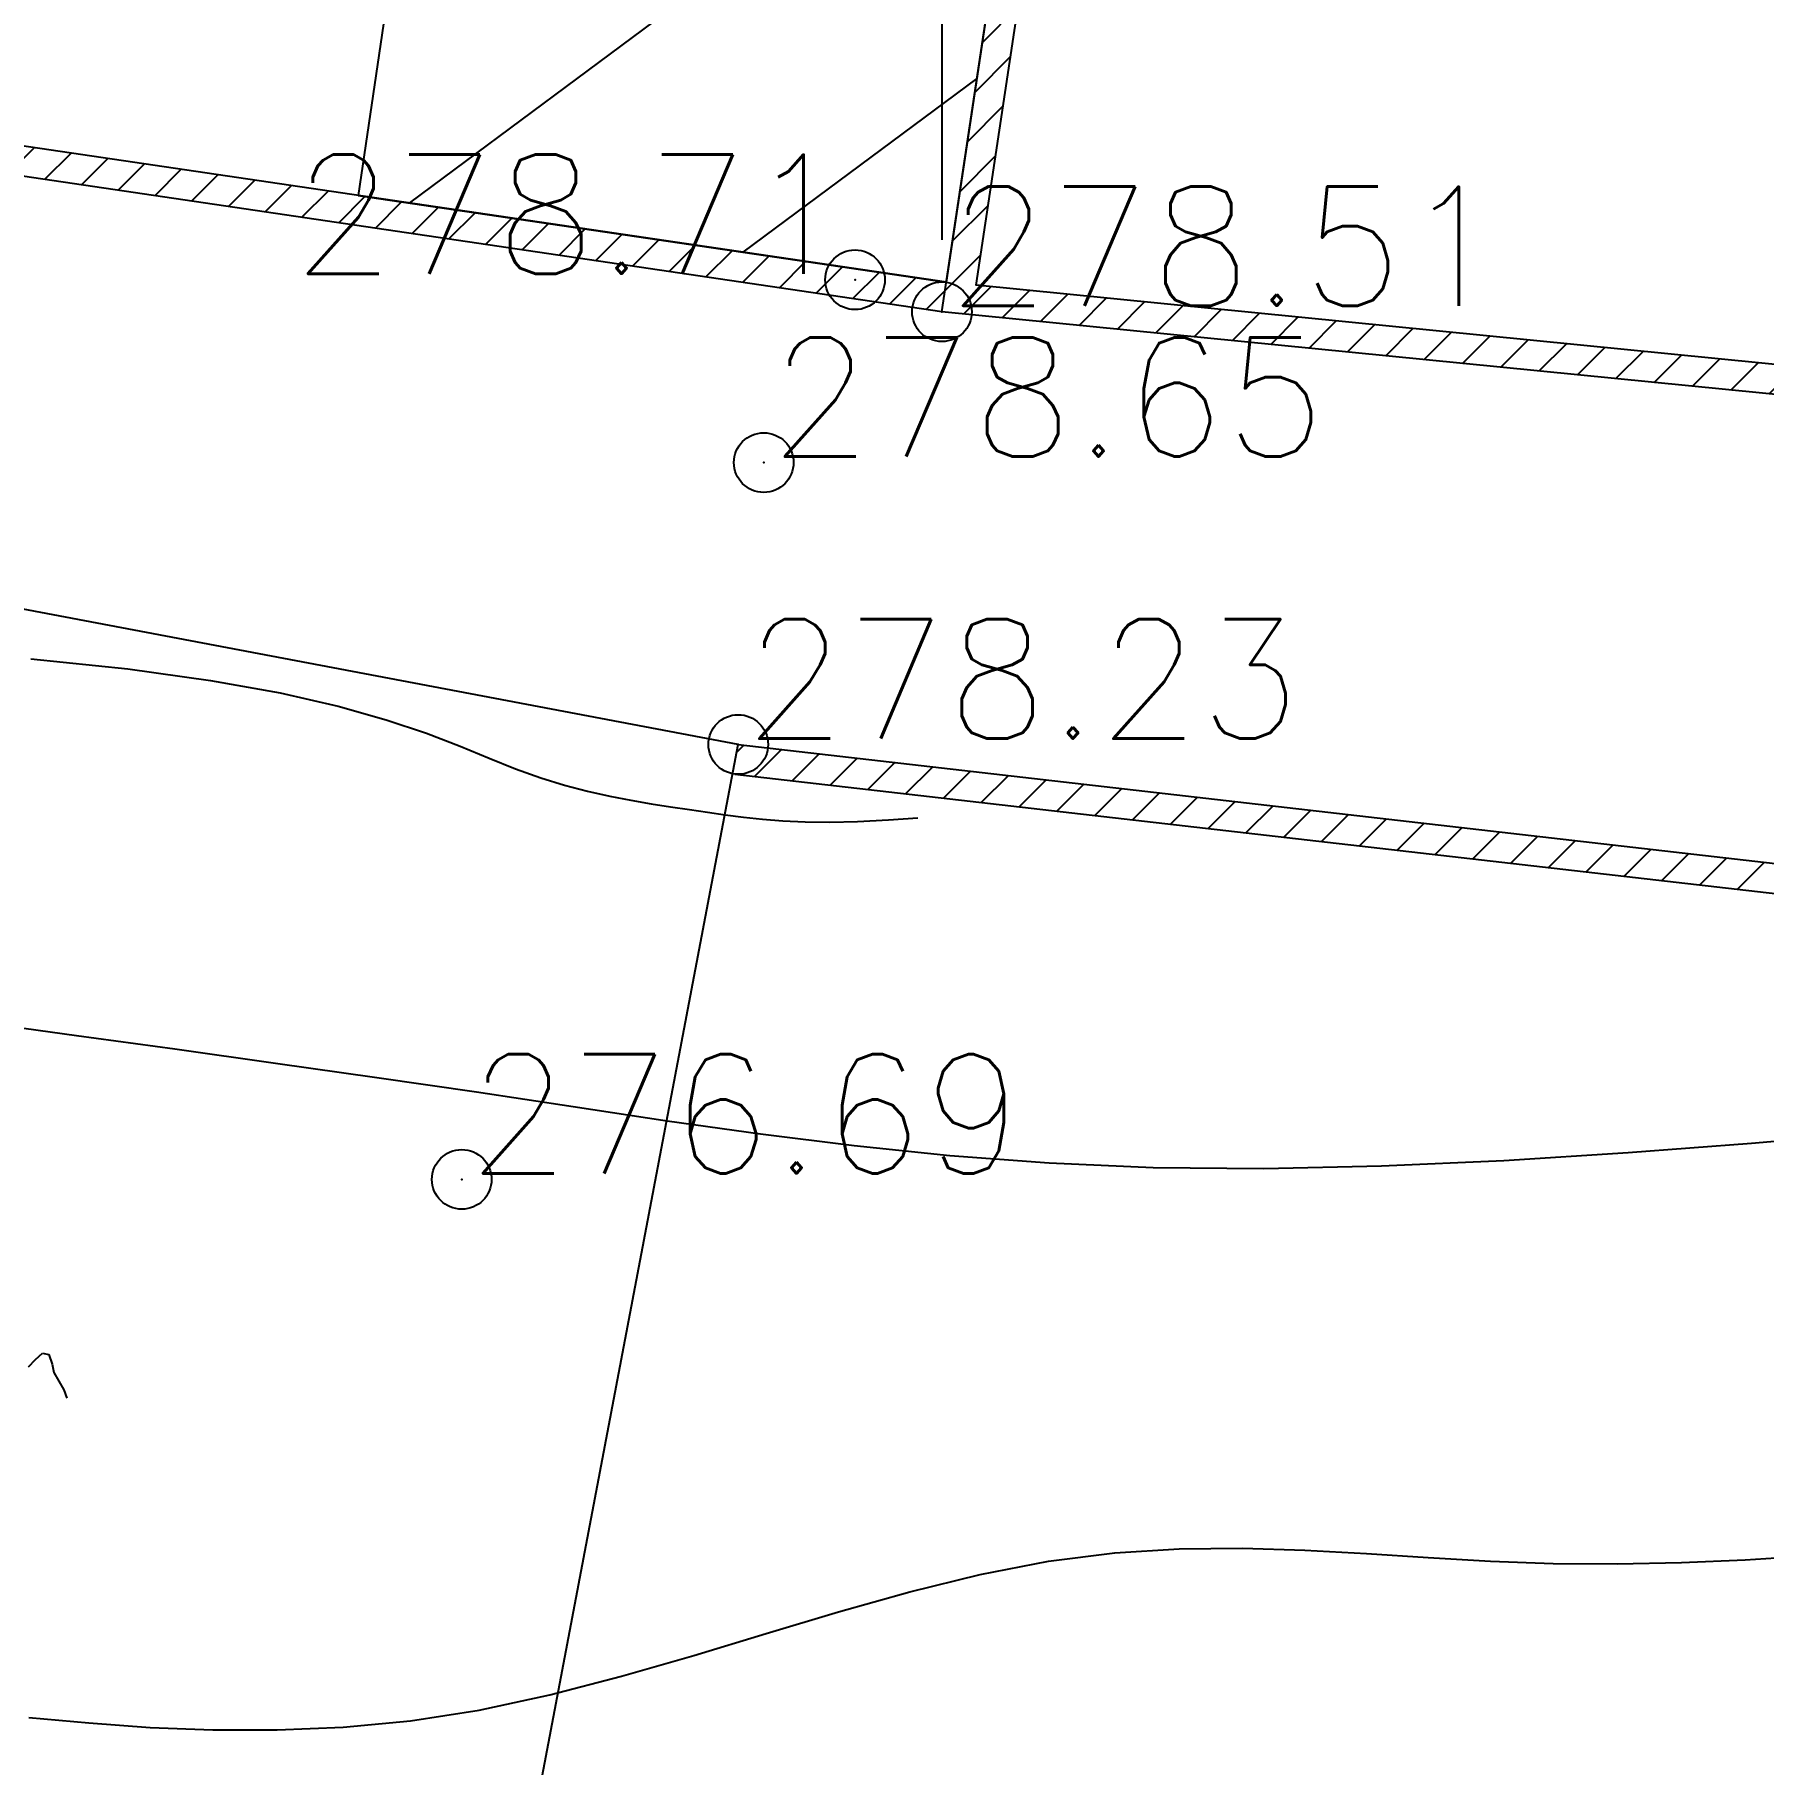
# Model space of a CAD drawing. Header units: millimetres. Extents: x 524954 to 526204, y 9523489 to 9524010.
# Drawn here: x 525839.28 to 525853.78, y 9523687.03 to 9523701.54 of the extents above; entities that cross this region are included whole.
import ezdxf
from ezdxf import colors
from ezdxf.entities.mleader import LeaderData, LeaderLine
from ezdxf.enums import TextEntityAlignment as Align
from ezdxf.math import Vec2, Vec3

# ---------------------------------------------------------------- set-up
doc = ezdxf.new("R2010")
doc.units = ezdxf.units.MM
doc.header["$PDMODE"] = 32
doc.header["$PDSIZE"] = 0.5
doc.linetypes.add('ACAD_ISO12W100', pattern=[21, 12, -3, 0, -3, 0, -3])
doc.linetypes.add('CACHE2', pattern=[4.7625, 3.175, -1.5875])
for name, color, linetype in [('Arbre', 34, 'ACAD_ISO12W100'), ('Bati', 6, 'Continuous'), ('Bati_H', 1, 'Continuous'), ('Cloture', 7, 'Continuous'), ('CN_01_00', 3, 'Continuous'), ('CN_02_00', 4, 'Continuous'), ('ETQ PAIR', 7, 'Continuous'), ('Murs', 1, 'Continuous'), ('Réseau_Electrique', 1, 'CACHE2'), ('TopoAlt', 3, 'Continuous'), ('TOPOJIS', 7, 'Continuous')]:
    doc.layers.add(name, color=color, linetype=linetype)
doc.styles.add('Simplex 1.0', font='Simplex.shx', dxfattribs={"width": 0.99, "height": 1})
doc.styles.get("Standard").update_dxf_attribs({"font": 'arial.ttf'})
doc.linetypes.add('LIMITE1', pattern='A,6.35,-2.54,[133,ltypeshp.shx,S=2.54,R=0,X=-2.54,Y=0],-2.54,25.4', length=36.83)
pattern_1 = [(45, (0, 0), (-0.1767766952966, 0.1767766952966), [])]

# ---------------------------------------------------------------- blocks, each defined once
blk = doc.blocks.new('TCPOINT M')
at = {"color": 0}
blk.add_point((0, 0), dxfattribs=at)
at = {"layer": 'TopoAlt', "style": 'Simplex 1.0', "width": 0.99}
blk.add_attdef('ALT', (0.15, 0.15), '', height=1, dxfattribs=at)
blk = doc.blocks.new('v088')
at = {"color": 3, "linetype": 'Continuous'}
for p, q in [((3.189, 5.603), (3.247, 5.665)), ((3.247, 5.665), (3.304, 5.719)), ((3.304, 5.719), (3.358, 5.707)), ((3.358, 5.707), (3.385, 5.627)), ((3.385, 5.627), (3.4, 5.557)), ((3.4, 5.557), (3.485, 5.411)), ((3.485, 5.411), (3.508, 5.342))]:
    blk.add_line(p, q, dxfattribs=at)
blk = doc.blocks.new('e004')
at = {"color": 0}
blk.add_line((0, 3.777478), (0, 0.25), dxfattribs=at)
for points in [[(-1.096503, 3.137365), (-1.096503, 3.412949), (1.096503, 4.142007), (1.096503, 4.417591)], [(-1.096503, 2.861781), (-1.096503, 3.137365), (1.096503, 3.866423), (1.096503, 4.142007)]]:
    blk.add_lwpolyline(points, dxfattribs=at)
blk.add_circle((0, 0), 0.25, dxfattribs=at)

msp = doc.modelspace()

# ---------------------------------------------------------------- hatches: boundary and pattern name
at = {"layer": 'Bati_H'}
h = msp.add_hatch(dxfattribs=at)
h.set_pattern_fill('_U', color=256, scale=2, angle=36.6052, style=0, pattern_type=0)
h.set_pattern_definition([(36.605189368, (0, 0), (-1.1925951699, 1.60552694176), [])])
h.paths.add_polyline_path([(525841.996, 9523700.192), (525846.931, 9523699.463), (525849.886, 9523719.086), (525840.467, 9523720.741), (525839.358, 9523713.221), (525843.822, 9523712.562)])
at = {"layer": 'Murs'}
h = msp.add_hatch(dxfattribs=at)
h.set_pattern_fill('_U', color=256, scale=0.25, angle=45, style=0, pattern_type=0)
h.set_pattern_definition(pattern_1)
h.paths.add_polyline_path([(525867.235, 9523697.199), (525846.894, 9523699.216), (525849.886, 9523719.086), (525866.913, 9523717.072)])
h.paths.add_polyline_path([(525866.98, 9523697.475), (525847.18, 9523699.439), (525850.097, 9523718.809), (525866.667, 9523716.85)], flags=0)
h = msp.add_hatch(dxfattribs=at)
h.set_pattern_fill('_U', color=256, scale=0.25, angle=45, style=0, pattern_type=0)
h.set_pattern_definition(pattern_1)
h.paths.add_polyline_path([(525846.894, 9523699.216), (525827.66, 9523702.055), (525826.951, 9523705.394), (525827.196, 9523705.446), (525827.869, 9523702.277), (525846.931, 9523699.463)])
h = msp.add_hatch(dxfattribs=at)
h.set_pattern_fill('_U', color=256, scale=0.25, angle=45, style=0, pattern_type=0)
h.set_pattern_definition(pattern_1)
h.paths.add_polyline_path([(525845.185, 9523695.587), (525859.342, 9523693.963), (525867.444, 9523693.251), (525867.422, 9523693.002), (525859.317, 9523693.714), (525845.156, 9523695.338)])

# ---------------------------------------------------------------- linework, layer by layer
at = {"layer": 'Bati', "flags": 128}
msp.add_lwpolyline([(525841.996, 9523700.192), (525846.931, 9523699.463), (525849.886, 9523719.086), (525840.467, 9523720.741), (525839.358, 9523713.221), (525843.822, 9523712.562), (525843.822, 9523712.562)], close=True, dxfattribs=at)
at = {"layer": 'Cloture', "flags": 128}
for points in [[(525867.235, 9523697.199), (525846.894, 9523699.216), (525849.886, 9523719.086), (525866.913, 9523717.072)], [(525866.98, 9523697.475), (525847.18, 9523699.439), (525850.097, 9523718.809), (525866.667, 9523716.85)]]:
    msp.add_lwpolyline(points, close=True, dxfattribs=at)
for points in [[(525846.931, 9523699.463), (525827.869, 9523702.277), (525827.196, 9523705.446)], [(525846.894, 9523699.216), (525827.66, 9523702.055), (525826.951, 9523705.394)], [(525845.185, 9523695.587), (525859.342, 9523693.963), (525867.444, 9523693.251)], [(525845.156, 9523695.338), (525859.317, 9523693.714), (525867.422, 9523693.002)]]:
    msp.add_lwpolyline(points, dxfattribs=at)
at = {"layer": 'Cloture', "linetype": 'LIMITE1', "ltscale": 0.1, "flags": 128}
msp.add_lwpolyline([(525839.929, 9523651.898), (525840.943, 9523668.72), (525842.868, 9523683.386), (525845.185, 9523695.587), (525830.247, 9523698.414), (525825.039, 9523699.398)], dxfattribs=at)
at = {"layer": 'CN_01_00', "elevation": 277, "flags": 128}
msp.add_lwpolyline([(525838.85, 9523693.257), (525839.635, 9523693.148), (525840.459, 9523693.035), (525841.305, 9523692.916), (525842.155, 9523692.795), (525842.991, 9523692.673), (525843.8, 9523692.55), (525844.59, 9523692.432), (525845.372, 9523692.322), (525846.158, 9523692.224), (525846.961, 9523692.141), (525847.793, 9523692.079), (525848.667, 9523692.041), (525849.594, 9523692.032), (525850.58, 9523692.053), (525851.607, 9523692.099), (525852.65, 9523692.165), (525853.685, 9523692.245), (525854.685, 9523692.33)], dxfattribs=at)
at = {"layer": 'CN_02_00', "flags": 128}
for points, elevation in [([(525839.252, 9523696.305), (525840.065, 9523696.221), (525840.759, 9523696.125), (525841.342, 9523696.019), (525841.829, 9523695.908), (525842.233, 9523695.794), (525842.569, 9523695.681), (525842.852, 9523695.573), (525843.097, 9523695.473), (525843.318, 9523695.383), (525843.528, 9523695.308), (525843.729, 9523695.246), (525843.922, 9523695.195), (525844.107, 9523695.153), (525844.284, 9523695.119), (525844.454, 9523695.09), (525844.618, 9523695.065), (525844.775, 9523695.042), (525844.926, 9523695.019), (525845.076, 9523694.997), (525845.229, 9523694.977), (525845.389, 9523694.96), (525845.56, 9523694.947), (525845.747, 9523694.939), (525845.954, 9523694.937), (525846.186, 9523694.941), (525846.445, 9523694.954), (525846.691, 9523694.973)], 278), ([(525839.235, 9523687.428), (525839.738, 9523687.382), (525840.253, 9523687.345), (525840.779, 9523687.324), (525841.318, 9523687.323), (525841.87, 9523687.347), (525842.435, 9523687.401), (525843.013, 9523687.49), (525843.605, 9523687.617), (525844.206, 9523687.773), (525844.812, 9523687.948), (525845.42, 9523688.132), (525846.026, 9523688.313), (525846.625, 9523688.482), (525847.214, 9523688.627), (525847.788, 9523688.739), (525848.344, 9523688.809), (525848.885, 9523688.842), (525849.415, 9523688.847), (525849.937, 9523688.831), (525850.455, 9523688.802), (525850.973, 9523688.769), (525851.494, 9523688.738), (525852.022, 9523688.718), (525852.558, 9523688.715), (525853.097, 9523688.728), (525853.631, 9523688.751), (525854.152, 9523688.783)], 276)]:
    msp.add_lwpolyline(points, dxfattribs=dict(at, elevation=elevation))

# ---------------------------------------------------------------- block references
at = {"layer": 'Arbre'}
msp.add_blockref('v088', (525836.044, 9523684.764), dxfattribs=at)
at = {"layer": 'Réseau_Electrique'}
msp.add_blockref('e004', (525846.894, 9523699.216), dxfattribs=at)
at = {"layer": 'TOPOJIS'}
ref = msp.add_blockref('TCPOINT M', (525846.165, 9523699.484, 278.71), dxfattribs=at)
ref.add_attrib('ALT', '278.71', dxfattribs={"layer": 'TopoAlt', "height": 1, "style": 'Simplex 1.0', "width": 0.99}).set_placement((525846.115, 9523699.534, 278.71), align=Align.RIGHT)
ref = msp.add_blockref('TCPOINT M', (525846.894, 9523699.216, 278.51), dxfattribs=at)
ref.add_attrib('ALT', '278.51', (525846.944, 9523699.266, 278.51), dxfattribs={"layer": 'TopoAlt', "height": 1, "style": 'Simplex 1.0', "width": 0.99})
ref = msp.add_blockref('TCPOINT M', (525845.399, 9523697.951, 278.65), dxfattribs=at)
ref.add_attrib('ALT', '278.65', (525845.449, 9523698.001, 278.65), dxfattribs={"layer": 'TopoAlt', "height": 1, "style": 'Simplex 1.0', "width": 0.99})
ref = msp.add_blockref('TCPOINT M', (525845.185, 9523695.587, 278.23), dxfattribs=at)
ref.add_attrib('ALT', '278.23', (525845.235, 9523695.637, 278.23), dxfattribs={"layer": 'TopoAlt', "height": 1, "style": 'Simplex 1.0', "width": 0.99})
ref = msp.add_blockref('TCPOINT M', (525842.866, 9523691.94, 276.69), dxfattribs=at)
ref.add_attrib('ALT', '276.69', (525842.916, 9523691.99, 276.69), dxfattribs={"layer": 'TopoAlt', "height": 1, "style": 'Simplex 1.0', "width": 0.99})

# ---------------------------------------------------------------- next in the draw order: leaders
at = {"layer": 'ETQ PAIR'}
ml = msp.add_multileader_mtext('Standard', dxfattribs=at)
ml.set_content('Cheminement des piétons', color=256)
ml.set_leader_properties()
ml.build(insert=Vec2(0, 0))
ml.multileader.update_dxf_attribs({"has_text_frame": 1, "dogleg_length": 2.5, "arrow_head_size": 3.5})
ctx = ml.context
ctx.base_point, ctx.char_height, ctx.arrow_head_size, ctx.landing_gap_size, ctx.plane_origin, ctx.plane_x_axis, ctx.plane_y_axis = Vec3(525826.318, 9523701.272), 3.5, 3.5, 0.8, Vec3(525997.151, 9523585.717), Vec3(0.940159, 0.340735), Vec3(-0.340735, 0.940159)
ctx.text_align_type = 1
notes = []
notes.append((ctx, [(0, (1, 1, 0), (525883.172, 9523721.877), (-0.940159, -0.340735), 2.5, [(1, [(525926.36, 9523709.377), (525955.549, 9523709.392)], 0, [])])]))
ctx.mtext.insert, ctx.mtext.text_direction, ctx.mtext.rotation, ctx.mtext.alignment, ctx.mtext.flow_direction = Vec3(525852.808, 9523713.251), Vec3(0.940159, 0.340735), 0.347698, 2, 5
ctx.mtext.has_bg_fill, ctx.mtext.bg_color, ctx.mtext.bg_scale_factor, ctx.mtext.bg_transparency, ctx.mtext.use_window_bg_color = 1, -1027028792, 1.5, 0, 1
for ctx, leaders in notes:
    for number, flags, end, landing, length, lines in leaders:
        leader = LeaderData()
        leader.index, (leader.has_last_leader_line, leader.has_dogleg_vector, leader.attachment_direction) = number, flags
        leader.last_leader_point, leader.dogleg_vector, leader.dogleg_length = Vec3(end), Vec3(landing), length
        for number, points, colour, breaks in lines:
            line = LeaderLine()
            line.index, line.vertices, line.color, line.breaks = number, Vec3.list(points), colors.encode_raw_color(colour), breaks
            leader.lines.append(line)
        ctx.leaders.append(leader)

doc.saveas('drawing.dxf')
